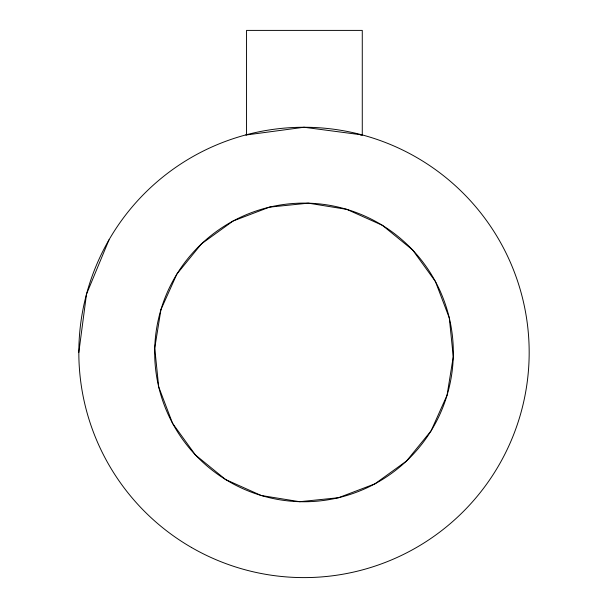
<?xml version="1.0" encoding="UTF-8"?>
<svg xmlns="http://www.w3.org/2000/svg" width="608" height="608" viewBox="0 0 608 608"><rect width="100%" height="100%" fill="white"/><g stroke="black" fill="none" stroke-linecap="round" stroke-linejoin="round"><path stroke-width="0.91" d="M78.827 352.427L86.503 294.15L108.999 239.841M246.552 134.93L304 127.254L362.277 134.93L362.277 30.4L246.552 30.4L246.552 134.93L245.723 134.93M360.384 134.93L362.277 134.93M160.938 309.632L154.736 348.118L158.703 386.901L172.573 423.328L195.404 454.928L225.636 479.545L261.204 495.497L299.691 501.699L338.474 497.724L374.9 483.854L406.501 461.024L431.118 430.791L447.062 395.223L453.264 356.736L449.297 317.961L435.427 281.527L412.596 249.926L382.364 225.317L346.796 209.365L308.309 203.163L269.526 207.13L233.1 221.008L201.499 243.831L176.882 274.064L160.938 309.632M191.414 547.436A225.173 225.173 0 0 0 529.173 352.427A225.173 225.173 0 0 0 191.414 157.426A225.173 225.173 0 0 0 191.414 547.436M225.636 479.545A149.332 149.332 0 0 0 453.264 356.736A149.332 149.332 0 0 0 233.1 221.008A149.332 149.332 0 0 0 225.636 479.545"/></g></svg>
